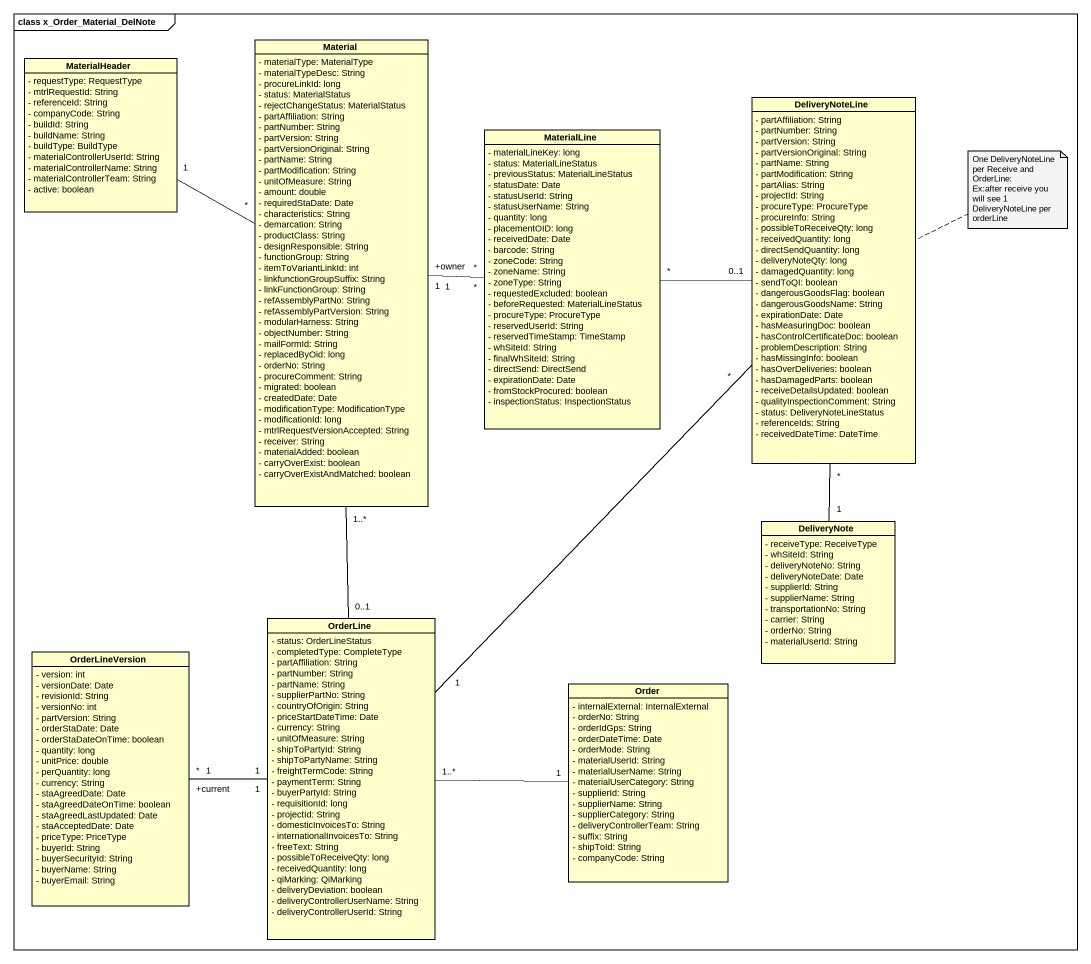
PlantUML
@startuml
mainframe class x_Order_Material_DelNote
hide circle
hide empty members
skinparam classAttributeIconSize 0
class Material {
  - materialType: MaterialType
  - materialTypeDesc: String
  - procureLinkId: long
  - status: MaterialStatus
  - rejectChangeStatus: MaterialStatus
  - partAffiliation: String
  - partNumber: String
  - partVersion: String
  - partVersionOriginal: String
  - partName: String
  - partModification: String
  - unitOfMeasure: String
  - amount: double
  - requiredStaDate: Date
  - characteristics: String
  - demarcation: String
  - productClass: String
  - designResponsible: String
  - functionGroup: String
  - itemToVariantLinkId: int
  - linkfunctionGroupSuffix: String
  - linkFunctionGroup: String
  - refAssemblyPartNo: String
  - refAssemblyPartVersion: String
  - modularHarness: String
  - objectNumber: String
  - mailFormId: String
  - replacedByOid: long
  - orderNo: String
  - procureComment: String
  - migrated: boolean
  - createdDate: Date
  - modificationType: ModificationType
  - modificationId: long
  - mtrlRequestVersionAccepted: String
  - receiver: String
  - materialAdded: boolean
  - carryOverExist: boolean
  - carryOverExistAndMatched: boolean
}
class MaterialHeader {
  - requestType: RequestType
  - mtrlRequestId: String
  - referenceId: String
  - companyCode: String
  - buildId: String
  - buildName: String
  - buildType: BuildType
  - materialControllerUserId: String
  - materialControllerName: String
  - materialControllerTeam: String
  - active: boolean
}
class DeliveryNoteLine {
  - partAffiliation: String
  - partNumber: String
  - partVersion: String
  - partVersionOriginal: String
  - partName: String
  - partModification: String
  - partAlias: String
  - projectId: String
  - procureType: ProcureType
  - procureInfo: String
  - possibleToReceiveQty: long
  - receivedQuantity: long
  - directSendQuantity: long
  - deliveryNoteQty: long
  - damagedQuantity: long
  - sendToQI: boolean
  - dangerousGoodsFlag: boolean
  - dangerousGoodsName: String
  - expirationDate: Date
  - hasMeasuringDoc: boolean
  - hasControlCertificateDoc: boolean
  - problemDescription: String
  - hasMissingInfo: boolean
  - hasOverDeliveries: boolean
  - hasDamagedParts: boolean
  - receiveDetailsUpdated: boolean
  - qualityInspectionComment: String
  - status: DeliveryNoteLineStatus
  - referenceIds: String
  - receivedDateTime: DateTime
}
class MaterialLine {
  - materialLineKey: long
  - status: MaterialLineStatus
  - previousStatus: MaterialLineStatus
  - statusDate: Date
  - statusUserId: String
  - statusUserName: String
  - quantity: long
  - placementOID: long
  - receivedDate: Date
  - barcode: String
  - zoneCode: String
  - zoneName: String
  - zoneType: String
  - requestedExcluded: boolean
  - beforeRequested: MaterialLineStatus
  - procureType: ProcureType
  - reservedUserId: String
  - reservedTimeStamp: TimeStamp
  - whSiteId: String
  - finalWhSiteId: String
  - directSend: DirectSend
  - expirationDate: Date
  - fromStockProcured: boolean
  - inspectionStatus: InspectionStatus
}
class DeliveryNote {
  - receiveType: ReceiveType
  - whSiteId: String
  - deliveryNoteNo: String
  - deliveryNoteDate: Date
  - supplierId: String
  - supplierName: String
  - transportationNo: String
  - carrier: String
  - orderNo: String
  - materialUserId: String
}
class OrderLine {
  - status: OrderLineStatus
  - completedType: CompleteType
  - partAffiliation: String
  - partNumber: String
  - partName: String
  - supplierPartNo: String
  - countryOfOrigin: String
  - priceStartDateTime: Date
  - currency: String
  - unitOfMeasure: String
  - shipToPartyId: String
  - shipToPartyName: String
  - freightTermCode: String
  - paymentTerm: String
  - buyerPartyId: String
  - requisitionId: long
  - projectId: String
  - domesticInvoicesTo: String
  - internationalInvoicesTo: String
  - freeText: String
  - possibleToReceiveQty: long
  - receivedQuantity: long
  - qiMarking: QiMarking
  - deliveryDeviation: boolean
  - deliveryControllerUserName: String
  - deliveryControllerUserId: String
}
class OrderLineVersion {
  - version: int
  - versionDate: Date
  - revisionId: String
  - versionNo: int
  - partVersion: String
  - orderStaDate: Date
  - orderStaDateOnTime: boolean
  - quantity: long
  - unitPrice: double
  - perQuantity: long
  - currency: String
  - staAgreedDate: Date
  - staAgreedDateOnTime: boolean
  - staAgreedLastUpdated: Date
  - staAcceptedDate: Date
  - priceType: PriceType
  - buyerId: String
  - buyerSecurityId: String
  - buyerName: String
  - buyerEmail: String
}
class Order {
  - internalExternal: InternalExternal
  - orderNo: String
  - orderIdGps: String
  - orderDateTime: Date
  - orderMode: String
  - materialUserId: String
  - materialUserName: String
  - materialUserCategory: String
  - supplierId: String
  - supplierName: String
  - supplierCategory: String
  - deliveryControllerTeam: String
  - suffix: String
  - shipToId: String
  - companyCode: String
}
Material "+owner\n1" -right- "*" MaterialLine
Material "1" -right- "*" MaterialLine
Material "1..*" -- "0..1" OrderLine
MaterialHeader "1" -right- "*" Material
MaterialLine "*" -right- "0..1" DeliveryNoteLine
DeliveryNote "1" -up- "*" DeliveryNoteLine
OrderLine "1" -up- "*" DeliveryNoteLine
OrderLine "1" -left- "*" OrderLineVersion
OrderLine "1" -left- "+current\n1" OrderLineVersion
Order "1" -left- "1..*" OrderLine
note right of DeliveryNoteLine
  One DeliveryNoteLine per Receive and OrderLine:
  Ex:after receive you will see 1 DeliveryNoteLine per orderLine
end note
@enduml
